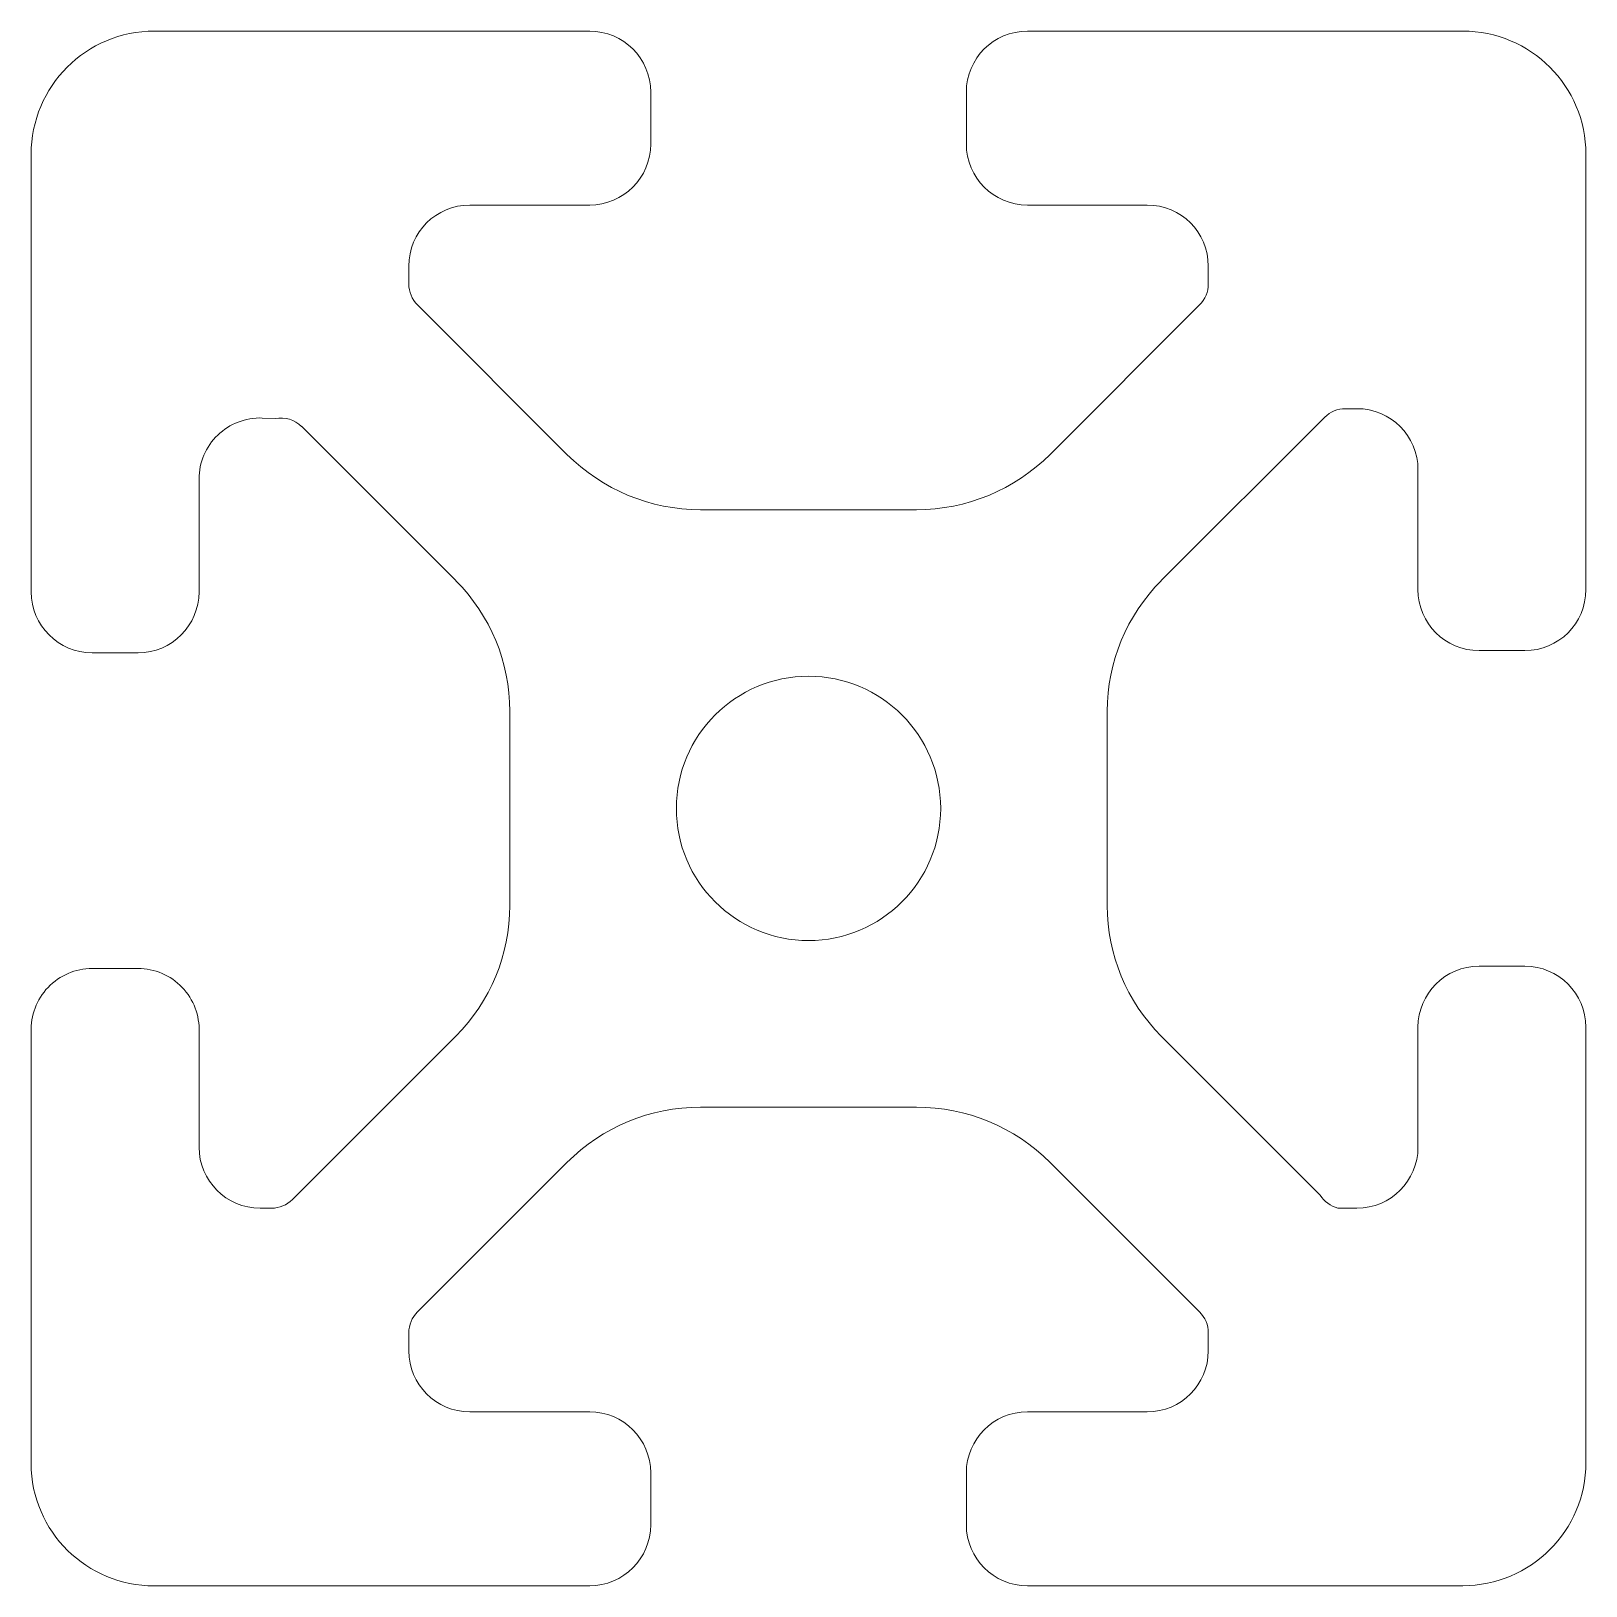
# Model space of a CAD drawing. Header units: millimetres. Extents: x -20 to 20, y -20 to 20.
import ezdxf

# ---------------------------------------------------------------- set-up
doc = ezdxf.new("R2010")
doc.units = ezdxf.units.MM

msp = doc.modelspace()

# ---------------------------------------------------------------- linework, layer by layer
at = {"color": 7, "linetype": 'Continuous', "lineweight": 15}
for p, q in [((-5.63, 20), (-16.83, 20)), ((16.83, 20), (5.63, 20)), ((-4.06, 17.095), (-4.06, 18.43)), ((4.06, 18.43), (4.06, 17.095)), ((-20, 16.83), (-20, 5.573)), ((20, 5.63), (20, 16.83)), ((-8.715, 15.525), (-5.63, 15.525)), ((5.63, 15.525), (8.715, 15.525)), ((-10.285, 13.493), (-10.285, 13.955)), ((10.285, 13.955), (10.285, 13.493)), ((-6.217, 9.11), (-10.062, 12.955)), ((10.062, 12.955), (6.217, 9.11)), ((-14.055, 10.045), (-13.72, 10.033)), ((9.076, 5.86), (13.28, 10.063)), ((13.817, 10.285), (14.11, 10.285)), ((-13.04, 9.824), (-9.076, 5.86)), ((-15.68, 5.573), (-15.68, 8.476)), ((15.68, 8.715), (15.68, 5.63)), ((2.777, 7.685), (-2.777, 7.685)), ((-18.43, 4.003), (-17.25, 4.003)), ((17.25, 4.06), (18.43, 4.06)), ((-7.685, 2.501), (-7.685, -2.501)), ((7.685, -2.501), (7.685, 2.501)), ((-17.25, -4.12), (-18.43, -4.12)), ((18.43, -4.06), (17.25, -4.06)), ((-20, -5.758), (-20, -17.018)), ((-15.68, -8.715), (-15.68, -5.758)), ((-9.076, -5.86), (-13.28, -10.063)), ((13.164, -9.947), (9.076, -5.86)), ((15.68, -5.63), (15.68, -8.715)), ((20, -16.83), (20, -5.63)), ((-2.777, -7.685), (2.777, -7.685)), ((-10.062, -12.955), (-6.217, -9.11)), ((6.217, -9.11), (10.062, -12.955)), ((-13.817, -10.285), (-14.11, -10.285)), ((14.11, -10.285), (13.62, -10.285)), ((-10.285, -13.955), (-10.285, -13.493)), ((10.285, -13.493), (10.285, -13.955)), ((-5.63, -15.525), (-8.715, -15.525)), ((8.715, -15.525), (5.63, -15.525)), ((-4.06, -18.43), (-4.06, -17.095)), ((4.06, -17.095), (4.06, -18.43)), ((-16.675, -20), (-5.63, -20)), ((5.63, -20), (16.83, -20))]:
    msp.add_line(p, q, dxfattribs=at)
msp.add_circle((0, 0), 3.4, dxfattribs=at)
for centre, radius, start, end in [((-16.83, 16.83), 3.17, 90, 180), ((-5.63, 18.43), 1.57, 0, 90), ((5.63, 18.43), 1.57, 90, 180), ((16.83, 16.83), 3.17, 0, 90), ((-5.63, 17.095), 1.57, 270, 0), ((5.63, 17.095), 1.57, 180, 270), ((-8.715, 13.955), 1.57, 90, 180), ((8.715, 13.955), 1.57, 0, 90), ((-9.525, 13.493), 0.76, 180, 225), ((9.525, 13.493), 0.76, 315, 0), ((-14.11, 8.476), 1.57, 88, 180), ((-13.578, 9.286), 0.76, 45, 100.7692), ((13.817, 9.525), 0.76, 90, 135), ((14.11, 8.715), 1.57, 0, 90), ((-2.777, 12.55), 4.865, 225, 270), ((2.777, 12.55), 4.865, 270, 315), ((-12.435, 2.501), 4.75, 0, 45), ((12.435, 2.501), 4.75, 135, 180), ((17.25, 5.63), 1.57, 180, 270), ((18.43, 5.63), 1.57, 270, 360), ((-18.43, 5.573), 1.57, 180, 270), ((-17.25, 5.573), 1.57, 270, 0), ((-12.435, -2.501), 4.75, 315, 0), ((12.435, -2.501), 4.75, 180, 225), ((-18.431, -5.69), 1.57, 89.9471, 182.463), ((-17.249, -5.69), 1.57, 357.537, 90.0531), ((17.25, -5.63), 1.57, 90, 180), ((18.43, -5.63), 1.57, 0, 90), ((-2.777, -12.55), 4.865, 90, 135), ((2.777, -12.55), 4.865, 45, 90), ((-14.11, -8.715), 1.57, 180, 270), ((14.11, -8.715), 1.57, 270, 0), ((13.812, -9.55), 0.76, 211.4902, 255.3919), ((-13.817, -9.525), 0.76, 270.0003, 315), ((-9.525, -13.493), 0.76, 135, 180), ((9.525, -13.493), 0.76, 0, 45), ((-8.715, -13.955), 1.57, 180, 270), ((8.715, -13.955), 1.57, 270, 0), ((-5.63, -17.095), 1.57, 0, 90), ((5.63, -17.095), 1.57, 90, 180), ((-16.835, -16.834), 3.17, 183.3328, 272.9066), ((16.83, -16.83), 3.17, 270, 0), ((-5.63, -18.43), 1.57, 270, 0), ((5.63, -18.43), 1.57, 180, 270)]:
    msp.add_arc(centre, radius, start, end, dxfattribs=at)

doc.saveas('drawing.dxf')
